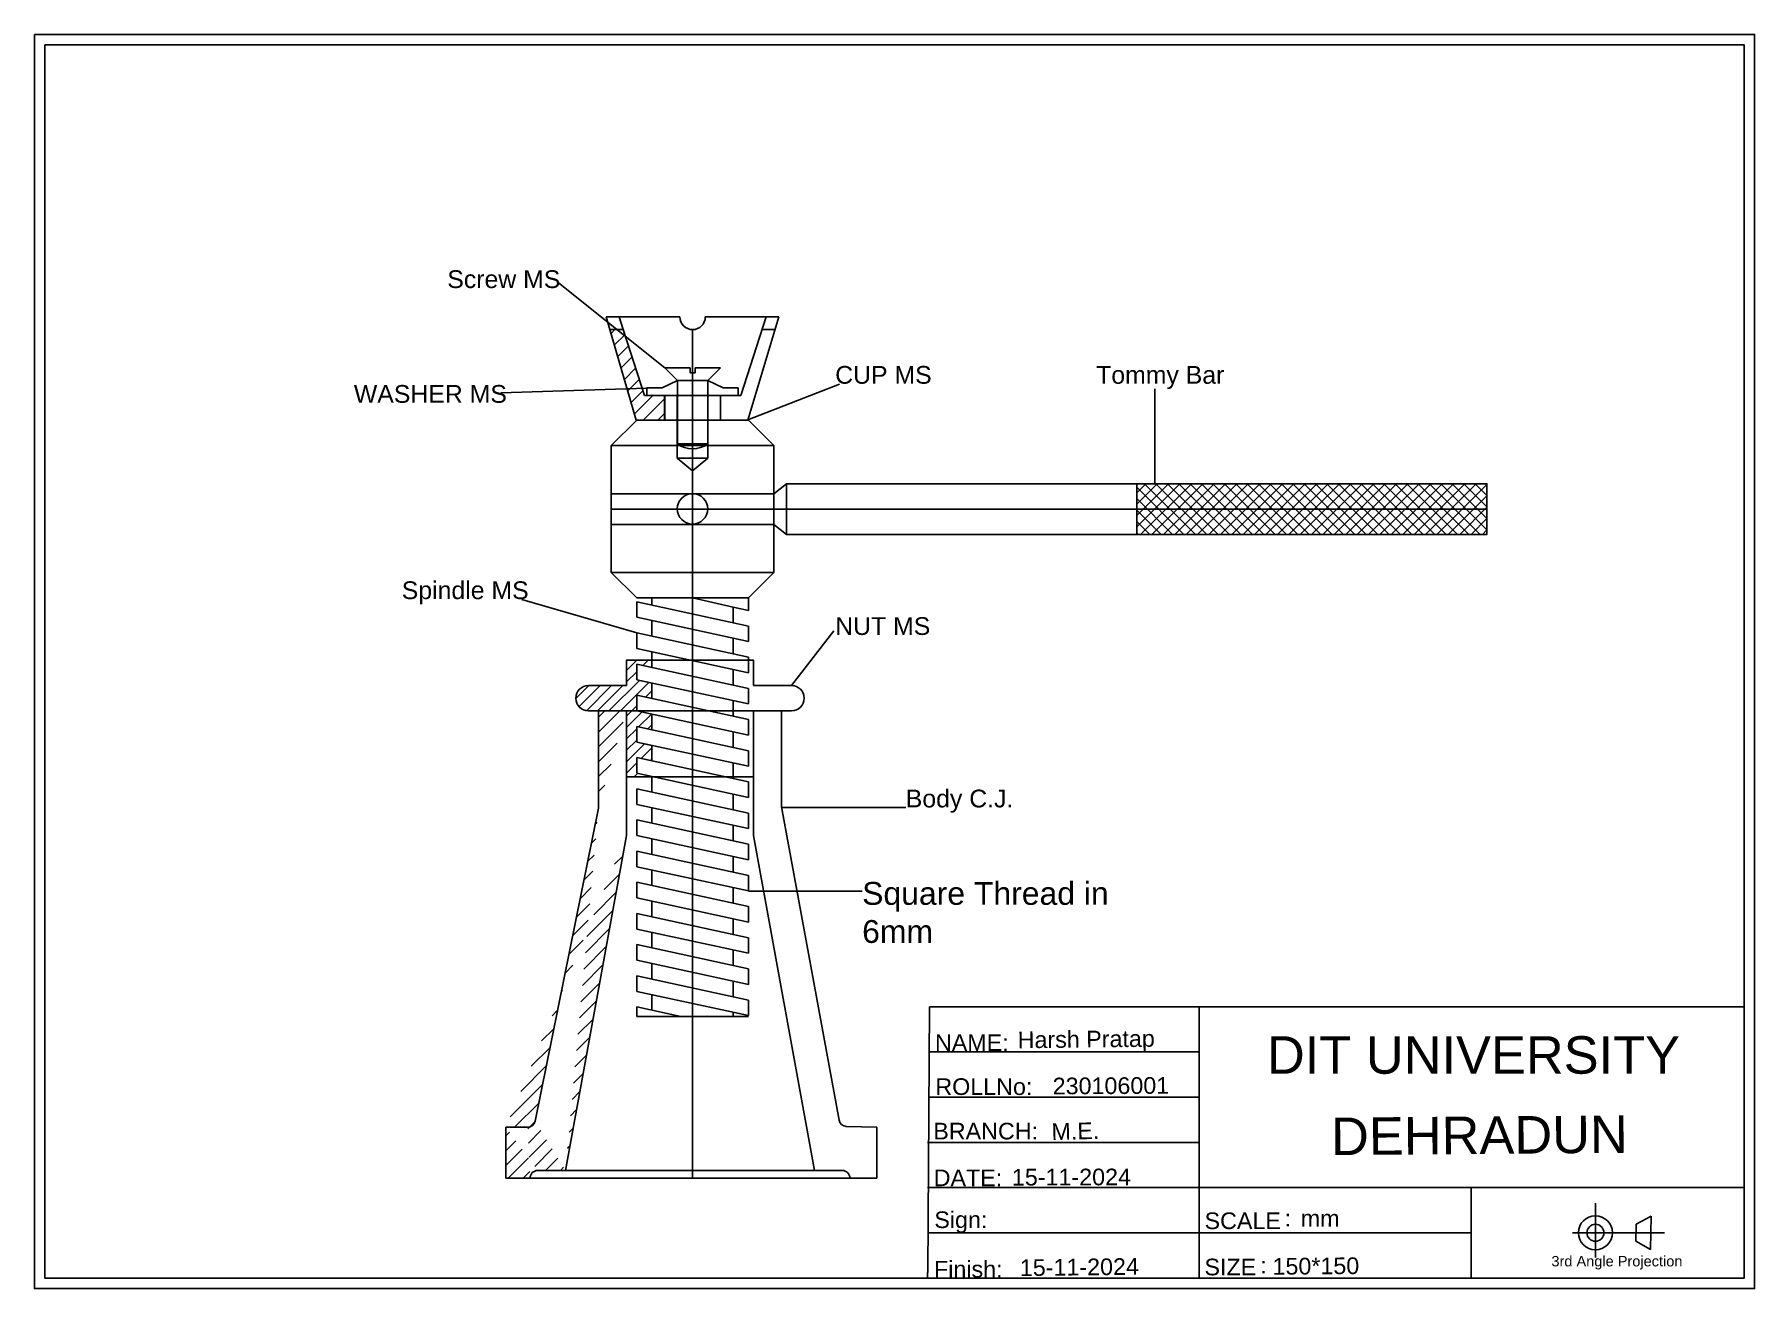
# Model space of a CAD drawing. Header units: millimetres. Extents: x 2751 to 4403, y 912 to 2116.
import ezdxf
from ezdxf.enums import TextEntityAlignment as Align

# ---------------------------------------------------------------- set-up
doc = ezdxf.new("R2010")
doc.units = ezdxf.units.MM
doc.linetypes.add('DASHED', pattern=[19.05, 12.7, -6.35])
doc.styles.get("Standard").update_dxf_attribs({"font": 'arial.ttf'})

# ---------------------------------------------------------------- blocks, each defined once
blk = doc.blocks.new('Washer MS')
at = {"color": 7}
for p, q in [((0, 0), (0, 3)), ((0, 3), (6, 3)), ((0, 0), (36, 0)), ((0, 0), (12, 0)), ((6, 3), (12, 6)), ((12, 0), (12, 6)), ((12, 6), (24, 6)), ((12, 0), (24, 0)), ((12, 0), (18, 0)), ((18, 0), (18, 6)), ((24, 0), (24, 6)), ((24, 6), (30, 3)), ((36, 0), (24, 0)), ((36, 3), (30, 3)), ((36, 0), (36, 3))]:
    blk.add_line(p, q, dxfattribs=at)
blk = doc.blocks.new('Screw MS')
at = {"color": 7}
for p, q in [((-7, 30), (-17, 30)), ((-16.92, 29.92), (-12, 25)), ((-7, 28), (-7, 30)), ((-6, 28), (-7, 28)), ((-6, 25), (-6, 30)), ((-6, 30), (-6, 28)), ((-6, 28), (-5, 28)), ((-5, 28), (-5, 30)), ((-5, 30), (5, 30)), ((0, 25), (4.55, 29.55)), ((4.55, 29.55), (5, 30)), ((-12, 23), (-12, 25)), ((-12, 25), (0, 25)), ((-12, 25), (-6, 25)), ((-6, 25), (-6, -2)), ((0, 23), (0, 25)), ((0, 0), (-12, 0)), ((-6.27, -2), (-5.73, -2))]:
    blk.add_line(p, q, dxfattribs=at)
for points in [[(-12, 0), (-12, 23)], [(0, 23), (0, 0)], [(-5.73, -2), (-6.27, -2)]]:
    blk.add_lwpolyline(points, dxfattribs=at)
blk.add_arc((-6, 7.98), 9.99, 233.06589, 306.93411, dxfattribs=at)
blk = doc.blocks.new('Tommy Bar')
h = blk.add_hatch()
h.set_pattern_fill('ANSI37')
h.set_pattern_definition([(45, (-4344.8173, -1605.8563), (-2.245064, 2.245064), []), (135, (-4344.8173, -1605.8563), (-2.245064, -2.245064), [])])
h.paths.add_polyline_path([(143, 16), (281, 16), (281, -4), (143, -4)])
at = {"color": 7}
for p, q in [((0, 12), (5, 16)), ((5, 16), (143, 16)), ((143, -4), (143, 16)), ((-64, 6), (-64, 12)), ((-64, 12), (0, 12)), ((5, 6), (-64, 6)), ((-64, 6), (-64, 0)), ((-64, 6), (-64, 6)), ((-64, 0), (0, 0)), ((0, 0), (5, -4)), ((143, 6), (5, 6)), ((281, 6), (143, 6)), ((5, -4), (143, -4))]:
    blk.add_line(p, q, dxfattribs=at)
for points in [[(5, -4), (5, 16)], [(143, 16), (281, 16), (281, -4), (143, -4)]]:
    blk.add_lwpolyline(points, dxfattribs=at)
blk = doc.blocks.new('Cup MS')
h = blk.add_hatch()
h.set_pattern_fill('ANSI31', scale=1.3)
h.set_pattern_definition([(45, (-2817.5657, -1146.829), (-2.918583, 2.918583), [])])
h.paths.add_polyline_path([(-46.39, 26), (-38, 0), (-30, 0), (-30, -9.62), (-41.25, -9.62), (-51.55, 26)])
at = {"color": 7}
for p, q in [((-53, 31), (-24, 31)), ((-53, 31), (-48, 31)), ((-53, 31), (-48, 31)), ((-51.55, 26), (-53, 31)), ((-46.39, 26), (-48, 31)), ((-14, 31), (15, 31)), ((10, 31), (0, 0)), ((15, 31), (2.75, -9.62)), ((15, 31), (10, 31)), ((-51.55, 26), (-41.25, -9.62)), ((-51.55, 26), (-46.39, 26)), ((-46.39, 26), (-38, 0)), ((-19, 26), (-19, -9.62)), ((13.55, 26), (8.39, 26)), ((-38, 0), (-30, 0)), ((-30, 0), (-30, -9.62)), ((-30, 0), (-19, 0)), ((-19, 0), (0, 0)), ((-8, 0), (-8, -9.62)), ((-30, -9.62), (-41.25, -9.62)), ((-30, -9.62), (-19, -9.62)), ((3.25, -9.62), (-19, -9.62))]:
    blk.add_line(p, q, dxfattribs=at)
blk.add_arc((-19, 31), 5, 180, 0, dxfattribs=at)
blk = doc.blocks.new('Spindle MS')
at = {"color": 7}
for p, q in [((-11, 60), (-11, 69.55)), ((-6, 60), (-6, 69.55)), ((0, 70), (0.04, 70)), ((0, 70), (0, 0)), ((6, 60), (6, 69.55)), ((11, 69.55), (11, 60)), ((-22, 60), (-32, 50)), ((22, 60), (-22, 60)), ((-22, 60), (-12, 60)), ((-11, 60), (-5.5, 60)), ((0, 60), (-6, 60)), ((-6, 60), (-6, 50)), ((0, 60), (6, 60)), ((11, 60), (5.5, 60)), ((6, 60), (6, 50)), ((11, 60), (12, 60)), ((22, 60), (32, 50)), ((-32, 50), (-22, 50)), ((-6, 50), (-6, 45)), ((6, 50), (6, 44.98)), ((32, 50), (22, 50)), ((32, 50), (32, 25)), ((6, 44.98), (-6, 45)), ((0, 40), (-6, 45)), ((0, 45), (0, 40)), ((6, 44.98), (0, 40)), ((-32, 0), (-22, -10)), ((0, 0), (0, -175)), ((32, 0), (22, -10)), ((-22, -10), (22, -10)), ((-22, -11.57), (-22, -17.72)), ((22, -21.14), (-22, -11.57)), ((-16, -10), (-16, -12.88)), ((16, -13.7), (0, -10)), ((22, -10), (22, -15)), ((22, -10), (22, -15)), ((22, -27.28), (-22, -17.72)), ((-16, -19.02), (-16, -25.16)), ((16, -13.7), (16, -19.84)), ((22, -15), (16, -13.7)), ((-22, -23.86), (-22, -30)), ((22, -33.42), (-22, -23.86)), ((16, -25.98), (16, -32.12)), ((22, -21.14), (22, -27.28)), ((22, -39.56), (-22, -30)), ((-16, -31.3), (-16, -37.44)), ((22, -33.42), (22, -39.56)), ((-22, -36.14), (-22, -42.28)), ((22, -45.7), (-22, -36.14)), ((16, -38.26), (16, -44.4)), ((22, -51.84), (-22, -42.28)), ((-16, -43.58), (-16, -49.72)), ((22, -45.7), (22, -51.84)), ((-22, -48.42), (-22, -54.56)), ((22, -57.98), (-22, -48.42)), ((16, -50.54), (16, -56.68)), ((22, -64.12), (-22, -54.56)), ((-22, -60.7), (-22, -66.84)), ((22, -70.26), (-22, -60.7)), ((-16, -55.86), (-16, -62)), ((22, -57.98), (22, -64.12)), ((22, -76.4), (-22, -66.84)), ((16, -62.82), (16, -68.96)), ((-22, -72.98), (-22, -79.12)), ((22, -82.54), (-22, -72.98)), ((-16, -68.14), (-16, -74.28)), ((22, -70.26), (22, -76.4)), ((22, -88.68), (-22, -79.12)), ((-16, -80.42), (-16, -86.56)), ((16, -75.1), (16, -81.24)), ((-22, -85.26), (-22, -91.4)), ((22, -94.82), (-22, -85.26)), ((16, -87.38), (16, -93.52)), ((22, -82.54), (22, -88.68)), ((22, -100.96), (-22, -91.4)), ((-16, -92.7), (-16, -98.84)), ((22, -94.82), (22, -100.96)), ((-22, -97.54), (-22, -103.68)), ((22, -107.1), (-22, -97.54)), ((16, -99.66), (16, -105.8)), ((22, -113.24), (-22, -103.68)), ((-16, -104.98), (-16, -111.12)), ((22, -107.1), (22, -113.24)), ((-22, -109.82), (-22, -115.96)), ((22, -119.38), (-22, -109.82)), ((16, -111.94), (16, -118.08)), ((22, -125.52), (-22, -115.96)), ((-16, -117.26), (-16, -123.4)), ((22, -119.38), (22, -125.52)), ((-22, -122.1), (-22, -128.24)), ((22, -131.66), (-22, -122.1)), ((22, -137.8), (-22, -128.24)), ((16, -124.22), (16, -130.36)), ((-22, -134.38), (-22, -140.52)), ((22, -143.94), (-22, -134.38)), ((-16, -129.54), (-16, -135.68)), ((22, -131.66), (22, -137.8)), ((22, -150.08), (-22, -140.52)), ((-16, -141.82), (-16, -147.96)), ((16, -136.5), (16, -142.64)), ((-22, -146.66), (-22, -152.8)), ((22, -156.22), (-22, -146.66)), ((16, -148.78), (16, -154.92)), ((22, -143.94), (22, -150.08)), ((22, -162.36), (-22, -152.8)), ((-16, -154.1), (-16, -160.24)), ((-22, -158.94), (-22, -165.08)), ((22, -168.5), (-22, -158.94)), ((16, -161.06), (16, -167.2)), ((22, -156.22), (22, -162.36)), ((22, -174.64), (-22, -165.08)), ((-16, -166.38), (-16, -172.52)), ((22, -168.5), (22, -174.64)), ((-22, -171.22), (-22, -175)), ((-4.61, -175), (-22, -171.22)), ((-22, -175), (22, -175)), ((16, -173.34), (16, -175))]:
    blk.add_line(p, q, dxfattribs=at)
blk.add_lwpolyline([(-32, 50), (32, 50), (32, 0), (-32, 0)], close=True, dxfattribs=at)
blk.add_circle((0, 25), 6, dxfattribs=at)
blk = doc.blocks.new('NUT MS')
h = blk.add_hatch()
h.set_pattern_fill('ANSI31')
h.set_pattern_definition([(45, (-2861.9852, -1491.7537), (-2.245064, 2.245064), [])])
edge = h.paths.add_edge_path()
edge.add_line((-10, 21.3), (0, 21.3))
edge.add_line((0, 21.3), (0, 18.42))
edge.add_line((0, 18.42), (-6, 19.72))
edge.add_line((-6, 19.72), (-6, 13.58))
edge.add_line((-6, 13.58), (0, 12.28))
edge.add_line((0, 12.28), (0, 6.14))
edge.add_line((0, 6.14), (-6, 7.44))
edge.add_line((-6, 7.44), (-6, 1.3))
edge.add_line((-6, 1.3), (0, 0))
edge.add_line((0, 0), (0, -6.14))
edge.add_line((0, -6.14), (-6, -4.84))
edge.add_line((-6, -4.84), (-6, -10.98))
edge.add_line((-6, -10.98), (0, -12.28))
edge.add_line((0, -12.28), (0, -18.42))
edge.add_line((0, -18.42), (-6, -17.12))
edge.add_line((-6, -17.12), (-6, -23.26))
edge.add_line((-6, -23.26), (0.64, -24.7))
edge.add_line((0.64, -24.7), (-10, -24.7))
edge.add_line((-10, -24.7), (-10, 1.3))
edge.add_line((-10, 1.3), (-25, 1.3))
edge.add_arc((-25, 6.3), 5, 90, 270, ccw=False)
edge.add_line((-25, 11.3), (-10, 11.3))
edge.add_line((-10, 11.3), (-10, 21.3))
h.paths.add_polyline_path([(-6, -4.84), (-6, -10.98)], flags=16)
edge = h.paths.add_edge_path(flags=17)
edge.add_line((-6, -4.84), (-6, -10.98))
at = {"color": 7}
for p, q in [((-10, 21.3), (0, 21.3)), ((0, 21.3), (0, 18.42)), ((0, 21.3), (0, 18.42)), ((0, 21.3), (0, 18.42)), ((0, 21.3), (0, 18.42)), ((0, 21.3), (15, 21.3)), ((15, 21.3), (16, 21.3)), ((16, 21.3), (16, -24.7)), ((0, 18.42), (-6, 19.72)), ((0, 18.42), (-6, 19.72)), ((0, 18.42), (-6, 19.72)), ((0, 18.42), (-6, 19.72)), ((-6, 19.72), (-6, 13.58)), ((0, 12.28), (-6, 13.58)), ((0, 12.28), (-6, 13.58)), ((0, 12.28), (-6, 13.58)), ((0, 12.28), (-6, 13.58)), ((-25, 11.3), (-10, 11.3)), ((-6, 7.44), (-6, 1.3)), ((0, 6.14), (-6, 7.44)), ((-6, 7.44), (-6, 1.3)), ((0, 6.14), (-6, 7.44)), ((-6, 7.44), (-6, 1.3)), ((0, 6.14), (-6, 7.44)), ((-6, 7.44), (-6, 1.3)), ((0, 6.14), (-6, 7.44)), ((0, 12.28), (0, 6.14)), ((0, 12.28), (0, 6.14)), ((0, 12.28), (0, 6.14)), ((0, 12.28), (0, 6.14)), ((40, 11.3), (55, 11.3)), ((-10, 1.3), (-25, 1.3)), ((0, 0), (-6, 1.3)), ((0, 0), (-6, 1.3)), ((0, 0), (-6, 1.3)), ((0, 0), (-6, 1.3)), ((0, 0), (0, -6.14)), ((0, 0), (0, -6.14)), ((0, 0), (0, -6.14)), ((0, 0), (0, -6.14)), ((50, 1.3), (40, 1.3)), ((55, 1.3), (50, 1.3)), ((-6, -4.84), (-6, -10.98)), ((0, -6.14), (-6, -4.84)), ((-6, -4.84), (-6, -10.98)), ((0, -6.14), (-6, -4.84)), ((-6, -4.84), (-6, -10.98)), ((0, -6.14), (-6, -4.84)), ((-6, -4.84), (-6, -10.98)), ((0, -6.14), (-6, -4.84)), ((0, -12.28), (-6, -10.98)), ((0, -12.28), (-6, -10.98)), ((0, -12.28), (-6, -10.98)), ((0, -12.28), (-6, -10.98)), ((0, -12.28), (0, -18.42)), ((0, -12.28), (0, -18.42)), ((0, -12.28), (0, -18.42)), ((0, -12.28), (0, -18.42)), ((-6, -17.12), (-6, -23.26)), ((0, -18.42), (-6, -17.12)), ((-6, -17.12), (-6, -23.26)), ((0, -18.42), (-6, -17.12)), ((-6, -17.12), (-6, -23.26)), ((0, -18.42), (-6, -17.12)), ((-6, -17.12), (-6, -23.26)), ((0, -18.42), (-6, -17.12)), ((0.64, -24.7), (-6, -23.26)), ((0.64, -24.7), (-6, -23.26)), ((0.64, -24.7), (-6, -23.26)), ((0.64, -24.7), (-6, -23.26)), ((0.64, -24.7), (15, -24.7))]:
    blk.add_line(p, q, dxfattribs=at)
for points in [[(-10, 11.3), (-10, 21.3), (0, 21.3)], [(15, 21.3), (40, 21.3), (40, 11.3)], [(0.64, -24.7), (-10, -24.7), (-10, 1.3)], [(40, 1.3), (40, -24.7), (15, -24.7)]]:
    blk.add_lwpolyline(points, dxfattribs=at)
for centre, start, end in [((-25, 6.3), 90, 270), ((55, 6.3), 270, 90)]:
    blk.add_arc(centre, 5, start, end, dxfattribs=at)
blk = doc.blocks.new('Body C.J.')
h = blk.add_hatch()
h.set_pattern_fill('ANSI31', scale=1.3)
h.set_pattern_definition([(45, (-4647.0666, -2060.2365), (-2.9185832, 2.9185832), [])])
edge = h.paths.add_edge_path()
edge.add_line((-37, 0), (-37, -37.7))
edge.add_line((-26, 0), (-26, -38))
edge.add_line((-37, 0), (-26, 0))
edge.add_line((-26, -49), (-50, -181))
edge.add_line((-37.06, -38.29), (-62.01, -161.6))
edge.add_line((-26, -38), (-26, -49))
edge.add_line((-73.5, -164), (-64.95, -164))
edge.add_line((-64, -184), (-73.5, -184))
edge.add_line((-73.5, -184), (-73.5, -164))
edge.add_line((-61, -181), (-50, -181))
at = {"color": 7}
for p, q in [((-37, 0), (-37, -37.7)), ((-26, 0), (-26, -38)), ((0, 0), (0, -184)), ((24, 0), (24, -38)), ((35, 0), (35, -37.7)), ((-37.06, -38.29), (-62.01, -161.6)), ((-26, -38), (-26, -49)), ((24, -38), (24, -49)), ((35, -37.7), (57.72, -161.2)), ((83.84, -38), (84.02, -38)), ((-26, -49), (-50, -181)), ((24, -49), (48, -181)), ((-62.01, -161.6), (-62.01, -161.6)), ((-73.5, -184), (-73.5, -164)), ((-73.5, -164), (-64.95, -164)), ((-64.95, -164), (-64.95, -164)), ((72.66, -164), (60.59, -163.66)), ((72.66, -184), (72.66, -164)), ((-1, -181), (-61, -181)), ((-61, -181), (-61, -181)), ((-61, -181), (-50, -181)), ((-1, -181), (59, -181)), ((59, -181), (48, -181)), ((-64, -184), (-73.5, -184)), ((-1, -184), (-64, -184)), ((-64, -184), (-64, -184)), ((-64, -184), (-64, -184)), ((-1, -184), (62, -184)), ((62, -184), (62, -184)), ((62, -184), (72.66, -184))]:
    blk.add_line(p, q, dxfattribs=at)
blk.add_lwpolyline([(-37, 0), (35, 0)], dxfattribs=at)
for centre, start, end in [((-40, -37.7), 348.55896, 0), ((-64.95, -161), 270, 348.55896), ((60.67, -160.66), 190.42594, 268.3648), ((-61, -184), 90, 180), ((59, -184), 0, 90)]:
    blk.add_arc(centre, 3, start, end, dxfattribs=at)

msp = doc.modelspace()

# ---------------------------------------------------------------- linework, layer by layer
for p, q in [((3254.5, 1877.3), (3356.8, 1795.8)), ((3199.3, 1771.7), (3339.5, 1776.3)), ((3524.4, 1780.1), (3436.4, 1745.6)), ((3827.3, 1775.5), (3827.3, 1684.4)), ((3219.5, 1573.1), (3329.7, 1541.1)), ((3518.9, 1543.2), (3478.4, 1490.7)), ((3588.1, 1373.6), (3468.8, 1373.6)), ((3437, 1293.3), (3546.2, 1293.3)), ((3610.8, 1182.2), (3609.2, 926.9)), ((3610.8, 1182.2), (4393.2, 1182.2)), ((3869.7, 1173.1), (3869.7, 1182.2)), ((3869.7, 1173.1), (3869.7, 926.9)), ((3610.5, 1138.8), (3869.7, 1138.8)), ((3869.7, 1129.7), (3869.7, 1138.8)), ((3610.2, 1095.4), (3869.7, 1095.4)), ((3609.1, 1052), (3869.7, 1052)), ((3609.1, 1008.6), (3869.7, 1008.6)), ((3869.7, 1008.6), (4392.4, 1008.6)), ((3869.7, 1008.6), (3869.7, 926.9)), ((4131.1, 1008.6), (4131.1, 921.6)), ((4250.3, 981.5), (4250.3, 993.6)), ((4250.3, 981.5), (4250.3, 948.9)), ((4289.5, 973.3), (4303.8, 981.2)), ((4303.8, 981.2), (4303.2, 949.1)), ((3609.1, 965.2), (3869.7, 965.2)), ((3869.7, 965.2), (4131.1, 965.2)), ((4234, 965.2), (4228.2, 965.2)), ((4234, 965.2), (4238.4, 965.2)), ((4234, 965.2), (4303.5, 965.2)), ((4250.3, 965.2), (4250.3, 965.2)), ((4289.5, 973.3), (4289, 957)), ((4289.5, 973.3), (4289.5, 973.3)), ((4303.5, 965.2), (4316.7, 965.2)), ((4250.3, 948.9), (4250.3, 941.5)), ((4289, 957), (4303.2, 949.1)), ((3610.8, 921.7), (3609.1, 921.7))]:
    msp.add_line(p, q)
at = {"linetype": 'DASHED'}
for p, q in [((3609.1, 926.9), (3609.1, 921.7)), ((3869.7, 926.9), (3869.7, 921.7))]:
    msp.add_line(p, q, dxfattribs=at)
for points in [[(2751.3, 2115.8), (4403.2, 2115.8), (4403.2, 911.6), (2751.3, 911.6)], [(2761.3, 2105.8), (4393.2, 2105.8), (4393.2, 921.6), (2761.3, 921.6)]]:
    msp.add_lwpolyline(points, close=True)
for radius in [16.3, 8.14]:
    msp.add_circle((4250.3, 965.2), radius)

# ---------------------------------------------------------------- block references
at = {"xscale": 2.437361227199428, "yscale": 2.437361227199428, "zscale": 2.437361227199428}
for name, p in [('Cup MS', (3429.7, 1769)), ('Screw MS', (3398, 1722.7)), ('Spindle MS', (3383.3, 1599.3)), ('Washer MS', (3339.5, 1769)), ('Tommy Bar', (3461.3, 1645.4)), ('NUT MS', (3344.3, 1463.1)), ('Body C.J.', (3383.3, 1466.2))]:
    msp.add_blockref(name, p, dxfattribs=at)

# ---------------------------------------------------------------- texts
for s, height, p in [('Screw MS', 17.06, (3147.8, 1872.3)), ('CUP MS', 17.06, (3520.3, 1780.4)), ('Tommy Bar', 17.06, (3770.9, 1780.4)), ('WASHER MS', 17.06, (3058.1, 1762.1)), ('Spindle MS', 17.06, (3104.1, 1573.6)), ('NUT MS', 17.06, (3520.3, 1539.2)), ('Body C.J.', 17.06, (3588.1, 1373.6)), (' NAME:', 16, (3609.9, 1139.7)), ('DIT UNIVERSITY', 36, (3934.9, 1117.9)), (' ROLLNo:', 16, (3610.3, 1097.5)), (' DATE:', 16, (3608.7, 1009.9)), (' Sign:', 16, (3609.3, 969.7)), (' :', 15.63, (3945.8, 971.4)), (' Finish:', 16, (3609, 922.2)), ('  :', 15.63, (3916.5, 926.2))]:
    msp.add_text(s, height=height).set_placement(p)
at = {"linetype": 'DASHED'}
for s, height, rotation, p in [('  Harsh Pratap ', 16, 0.6429, (3683.2, 1142.2)), (' 230106001', 16, 0.3525, (3723, 1098)), ('DEHRADUN', 36, 0.4562, (3996.6, 1039.7)), ('  M.E.', 16, 1.6767, (3715.8, 1053.7)), ('  15-11-2024', 16, 0.1424, (3677.6, 1010.5)), ('  mm', 16, 359.6797, (3954.9, 971.2)), ('  150*150', 16, 0.4685, (3927.9, 924.8)), ('  15-11-2024', 16, 0.6903, (3685.3, 923.4))]:
    msp.add_text(s, height=height, rotation=rotation, dxfattribs=at).set_placement(p)
for s, p in [(' BRANCH:', (3608.3, 1070.8)), (' SCALE', (3868.8, 984.7)), (' SIZE', (3868.7, 940.3))]:
    msp.add_text(s, height=16).set_placement(p, align=Align.TOP_LEFT)
msp.add_text('3rd Angle Projection', height=10).set_placement((4271, 937.9), align=Align.MIDDLE_CENTER)
at = {"insert": (3546.2, 1302), "char_height": 21.936, "attachment_point": 1}
msp.add_mtext_dynamic_manual_height_columns('Square Thread in\\P6mm', width=245.209, gutter_width=60.9, heights=[0], dxfattribs=at)

doc.saveas('drawing.dxf')
